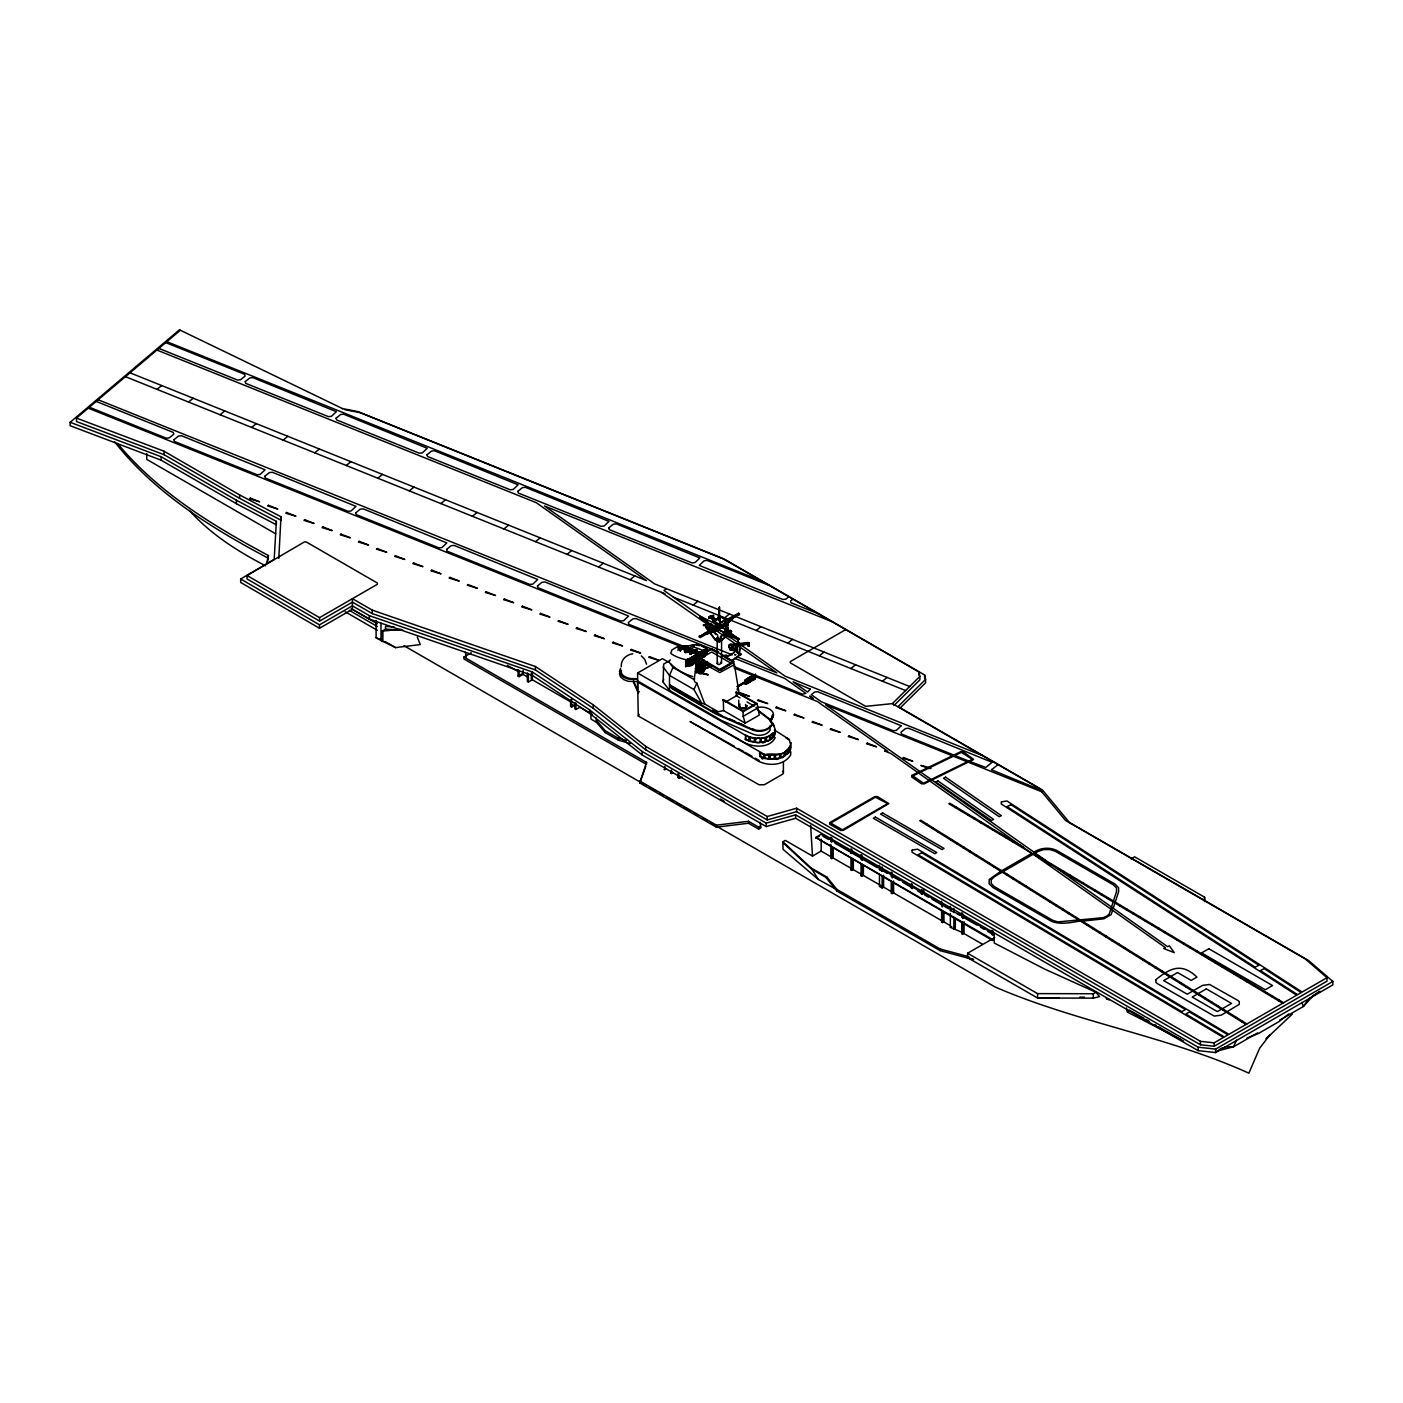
<?xml version="1.0" encoding="UTF-8"?>
<svg xmlns="http://www.w3.org/2000/svg" width="1403" height="1403" viewBox="0 0 1403 1403"><rect width="100%" height="100%" fill="white"/><g stroke="black" fill="none" stroke-linecap="round" stroke-linejoin="round"><path stroke-width="1.5" d="M76.499 418.094L76.499 421.531L164.063 454.677L239.597 498.363L280.968 520.215L280.968 516.778L239.597 494.908L164.063 451.24L76.499 418.094L180.338 330.249M528.037 677.263L523.091 674.405L523.091 670.406M527.353 672.949L527.353 681.437L528.387 682.033L532.368 679.771L570.881 702.026M528.387 682.033L528.387 673.545M531.316 679.157L531.316 673.159M532.368 679.771L532.368 673.773M575.598 704.744L571.635 707.007L570.583 706.393L570.583 700.027M571.635 707.007L571.635 698.519M574.879 702.517L574.879 708.883L575.931 709.48L579.877 707.235L592.206 714.355M575.931 709.48L575.931 703.113M590.961 712.742L590.961 719.108L596.257 722.194L596.257 717.95M783.418 762.075L783.4 773.334L782.436 774.298L764.319 784.751L759.093 784.786L638.26 716.004L637.611 680.911L744.905 742.853C754.235 747.536 769.896 748.325 775.245 737.61M701.728 666.372L701.868 673.002L701.868 661.848L696.519 667.302L700.36 662.847M730.384 630.315L731.033 631.999L728.42 632.56M749.325 645.871L749.132 642.995L747.694 643.311L747.694 645.468L749.325 645.871L748.009 642.521L729.402 644.573L728.981 646.888L730.612 649.852L737.154 651.606L736.978 650.343M605.202 732.559L605.202 730.7L596.556 720.476L596.538 722.352L605.202 732.559L618.39 740.17L630.193 743.52M618.39 740.17L618.39 738.311L605.202 730.7M727.964 623.897L725.597 630.806L726.614 626.72A13.241 7.646 0 0 1 727.157 625.001L728.104 624.089L727.701 625.422A9.961 8.032 16.2 0 0 727.701 627.562L726.842 631.999M719.002 616.408L719.388 607.113L719.634 616.583M726.368 631.297L726.123 629.281L725 630.613M725.597 630.561L725.579 628.86L726.754 632.244L727.631 627.159L728.35 631.087L727.245 631.666M725.07 630.543L727.192 627.439L726.701 632.174A6.278 5.051 16.2 0 1 726.544 631.262L727.438 627.123L725.86 630.701M621.354 670.283L621.319 672.581A12.469 7.208 0 0 0 631.824 678.649L635.822 678.631M621.319 666.635C620.6 659.954 626.492 654.447 632.823 653.816M638.26 716.004L639.242 714.46M704.972 668.442L705.919 664.198L696.274 667.197L698.554 661.62L696.8 667.004M701.851 661.97L706.007 664.285L695.748 672.195L696.642 672.703L697.554 671.862L696.326 670.669L695.748 672.195M719.213 616.619L719.388 607.113M727.631 627.229L726.964 627.825A8.26 4.525 -10.3 0 0 726.579 628.86L726.754 631.999L727.701 629.018M726.666 634.331L728.227 634.524L726.298 633.577L728.297 634.209L728.297 632.841M728.981 645.626L729.946 649.694L737.61 651.238L736.645 644.959L736.505 646.081M700.378 662.637C682.665 683.208 718.529 641.171 697.344 671.721L712.005 665.811L696.625 672.283L695.432 671.511M703.517 625.598C702.096 622.95 710.497 630.07 710.321 625.878L703.552 624.616M710.199 626.966L710.321 625.878M726.123 627.667L726.386 626.141M698.554 661.655L696.291 667.179M276.373 521.372L276.373 524.81L236.423 503.712L161.135 460.184L70.15 425.723L70.15 422.285L161.135 456.729L236.423 500.257L276.373 521.372L274.181 559.359L240.685 579.001L240.685 582.455L319.498 628.263L352.381 609.27L352.451 598.678L372.251 610.13L535.35 666.495L593.259 704.85L645.678 746.343L767.213 816.511L796.606 808.216L1200.424 1041.324L1214.174 1042.832L1326.992 977.698L1305.071 958.793L1065.543 820.474L1038.658 788.065L892.378 703.622L865.669 706.358L790.31 662.847L790.327 661.585L845.693 629.614M278.794 558.341L280.968 516.778M705.2 668.582L705.919 664.198L701.868 662.163M726.386 628C725.526 634.752 726.123 624.3 725.86 627.474M725.491 630.052L726.649 626.229M726.614 632.192L727.578 628.509L725.982 629.526M726.544 631.911L725.719 628.281M726.701 631.806L726.333 629.421L726.614 630.263M728.367 630.385L728.139 631.385L727.894 629.403A6.278 5.051 16.2 0 1 727.578 628.053C725.614 629.21 727.315 625.633 727.876 628.298L726.894 626.036L725.737 628.053L726.544 626.825L726.526 631.21L727.245 627.579L726.579 630.561M769.756 759.181L769.791 755.077L769.756 759.181L774.351 758.62L769.791 758.742M790.082 747.027L789.854 749.658L790.818 747.01M790.854 742.555L789.679 750.149L788.065 752.692L790.38 750.254L789.679 746.484L788.065 749.027L788.065 752.692M790.854 751.798L790.573 755.06C783.137 766.985 764.723 766.564 754.34 758.655L690.066 721.545L734.506 746.396M726.964 631.771L726.351 629.859L726.684 631.262M696.326 663.426L694.169 679.683L694.766 681.928L696.853 683.138L704.762 704.025L718.108 711.742L723.58 710.619L745.256 723.141L759.269 715.056L757.146 703.604L736.101 692.153L736.4 695.8L739.96 697.852M701.851 666.811L701.623 661.935M734.453 650.326L736.224 650.413M696.502 660.41C699.15 664.005 704.394 662.514 712.005 665.811M708.936 618.32L709.181 616.636L713.513 615.391L713.636 617.285L711.742 618.39L708.936 618.039L711.742 618.39M727.403 631.894C728.543 626.738 725.86 633.91 726.316 629.894M769.493 726.263L770.194 729.928C766.687 735.874 757.901 736.522 752.113 733.769L721.738 720.581L669.529 690.434L663.128 682.068L663.672 664.093L669.266 660.848M663.128 682.068L663.672 679.105M726.684 628.246C726.789 629.807 727.438 631.034 728.35 630.982M696.747 666.881C723.036 653.114 682.63 686.505 701.535 661.935M717.862 627.913L720.458 628.421L720.195 627.053M720.949 628.334L718.529 629.228M721.563 638.909L719.108 640.312A2.14 1.245 0 0 1 717.196 639.207L717.845 638.172M721.563 639.68L721.563 663.11L719.108 664.513A2.14 1.245 0 0 1 717.196 663.409L717.845 662.374M770.808 722.124L772.369 714.951M771.036 721.405L773.106 715.214M726.123 631.788L726.526 633.595M679.999 645.959L689.452 647.642L699.062 652.377L689.048 647.87L679.999 645.959L683.892 646.502L682.261 648.624L686.628 649.852L689.241 647.66L692.398 648.449M699.238 653.061L699.132 652.097M266.588 563.743L268.429 555.553C212.958 525.774 158.118 492.506 117.484 443.383M267.499 562.41L268.429 555.553M745.449 682.279C744.765 684.769 745.203 682.665 748.378 682.77C747.483 682.226 751.71 678.947 748.465 682.717M750.886 677.035L752.131 676.193C756.27 673.194 756.55 675.615 752.201 676.088M749.553 682.086L751.727 679.14L753.762 679.981L754.095 677.772L755.375 678.14L754.954 679.298L752.552 678.859L754.954 678.21M725.754 628.912L725.912 627.615L725.491 630.771L726 627.474L725.93 629.666M728.139 624.037L726.947 626.562L727.876 624.826L726.859 625.58M718.424 616.355L718.932 620.687L720.055 620.582L720.248 616.18L718.424 616.355L718.424 620.108L720.055 620.845L718.424 620.372M720.055 620.582L720.248 616.18M720.248 624.616L718.424 624.791L720.055 625.264L720.248 621.669M677.912 650.536L678.298 649.291L683.296 647.432A45.229 20.326 -9.2 0 1 686.663 647.993M726.579 629.894L726.421 626.58L725.982 630.28M726.21 631.806L726.123 628.491M727 631.297L726.649 630.684M728.227 634.524L728.648 633.121M731.033 631.999C730.7 629.123 729.595 633.472 729.998 630.263M729.665 632.683L731.244 631.35M728.367 632.718L731.594 631.403L730.7 630.613M729.841 632.841L731.594 631.403M1112.561 910.266L1111.158 914.598L1103.845 918.807L1082.327 921.157M1113.228 908.232L1114.929 902.988M1115.227 902.094L1118.594 891.764L1118.577 887.696L1115.122 884.136L1056.634 850.376C1049.374 847.009 1040.605 847.728 1033.923 852.147M727.403 627.123L726.947 627.387M696.572 666.741L698.15 661.988M696.326 670.669C724.457 649.922 689.487 671.072 697.554 671.862M620.6 668.249L619.46 671.441L620.512 674.633L623.616 677.333L628.281 679.122L637.506 679.28M620.6 670.459L619.46 673.668L620.512 676.86L623.616 679.543L628.281 681.332L637.506 681.507M709.181 616.636L713.513 615.391M760.11 822.368L760.935 827.788L758.655 829.103L748.5 823.245L716.337 827.156L639.768 782.944L646.52 762.39L463.955 657.007L463.955 658.972L646.52 764.372L646.52 762.39M639.768 782.944L645.836 766.231M704.92 654.096L703.447 656.306L705.06 654.114L685.699 665.197L687.242 660.567M689.013 659.55L689.083 662.795L687.54 660.392M690.802 658.516L689.294 662.953L692.591 661.059L691.03 658.621L691.03 663.566M691.837 659.498L692.573 657.498M691.925 659.638L692.644 657.691L693.52 658.708M694.345 656.481L692.836 660.901L696.134 659.007L694.573 656.569L694.415 661.62M695.379 657.446L696.116 655.447M695.467 657.586L696.186 655.639M697.887 654.429L696.397 658.866L699.694 656.955L698.115 654.517M698.922 655.394L699.659 653.412L699.01 655.534M701.43 652.377L699.939 656.814L703.236 654.903L701.658 652.483M702.465 653.342L703.201 651.36M702.57 653.482L703.271 651.553M706.025 651.308L706.761 649.308M706.112 651.448L706.831 649.501M726.123 629.281L725.807 630.859M708.041 674.562L696.888 671.581L696.642 672.703M728.981 646.888L729.402 644.573M718.441 631.14C719.809 628.298 703.113 637.102 707.042 632.543M770.685 721.984L771.562 718.055M670.213 659.778L669.126 662.076L672.984 667.425L669.529 675.422L669.529 684.682L672.09 688.014L715.828 713.268L751.219 728.753C757.83 731.892 767.844 731.156 771.86 724.369M1236.499 1040.149L1233.553 1046.796L1217.102 1051.022M679.911 650.571L682.121 648.098L679.736 649.887L680.385 650.887L682.367 648.695L677.772 647.239L687.084 649.01L696.975 653.57L697.589 660.129M677.912 648.011L682.086 648.274M704.762 704.025L701.728 703.254L693.959 689.522L696.853 683.138M739.118 639.312L722.773 627.702L739.118 639.312L738.188 639.856L715.986 628.544L699.623 617.601L700.816 616.794M710.865 616.846C713.057 615.742 710.356 618.425 711.023 615.689M706.638 625.984L707.358 626.983M706.516 627.123L707.059 626.071M746.431 679.596C752.166 677.824 741.696 681.577 746.098 680.28M745.449 681.7L745.782 679.368L747.817 680.209M754.954 676.597L754.814 678.175M755.551 675.58L737.101 686.33M718.424 669.862L720.949 670.09L734.313 661.883L711.426 648.66L697.221 656.376L697.589 657.832L719.02 669.968M733.611 663.391L733.979 664.864L719.774 672.581L699.483 661.234M750.131 741.415L750.342 737.084L750.131 741.415L754.428 742.292L754.639 737.943L754.428 742.292M773.825 732.892L773.825 736.821L775.245 729.7L773.176 723.317M773.825 736.821L775.087 734.383L774.474 729.788M696.098 662.462L696.098 671.423M726.368 629.649L727.929 628.404L727.596 630.789L726.982 629.754M702.324 673.475C708.62 659.848 702.833 680.332 697.344 671.721M1288.813 1013.948L1278.642 1021.822L1258.351 1033.537L1246.829 1038.185M694.643 678.842L694.187 679.648L672.984 667.425M764.442 758.427L764.705 754.34L764.442 758.427L768.704 759.111L768.967 755.024L768.704 759.111M788.767 752.797L788.767 749.132L790.573 745.817M726.807 630.105C728.929 634.524 725.982 627.579 726.526 630.649M685.699 666.548L687.312 664.356M690.872 662.321L689.259 664.496L689.347 658.621L689.434 663.181M691.153 662.041L692.644 662.532L694.415 660.269M694.573 660.164L696.186 660.497L697.957 658.217M701.377 656.148L699.887 658.34L701.5 656.166M1307.719 1000.497L1303.369 1006.495L1279.641 1020.191M747.396 705.814L746.098 707.568L743.029 708.322L739.995 707.603L738.75 705.849L740.047 704.078M745.467 704.446L746.414 705.814L745.414 708.41L740.679 708.427L739.732 705.849L740.679 708.427M745.414 708.41L746.414 705.814M684.506 651.623L685.365 650.483M691.065 652.413C687.032 657.621 695.029 646.66 689.68 654.114M695.835 654.044L696.695 652.904L695.66 651.957M684.541 651.746L687.067 649.466L685.138 651.957M685.313 652.641L689.995 648.467L694.345 650.203M745.712 680.297L747.185 680.28C748.799 678.473 746.028 678.263 747.185 680.28M747.606 679.192L748.641 678.14M748.08 678.929L749.553 678.912L749.342 677.316L751.938 677.526C751.885 673.721 751.692 678.806 753.113 676.842C751.833 673.686 755.06 677.088 752.078 675.948M749.114 678.14C751.377 679.859 749.412 675.772 751.938 676.912L752.569 676.228M745.011 683.84L745.554 683.384M749.272 678.228L750.465 677.281L751.394 678.158M750.307 677.175L750.745 678.21L749.342 677.316M751.254 677.053L752.026 677.474M752.604 675.895L753.762 676.79M747.606 682.384L745.431 683.384L746.642 684.085L746.606 682.279M753.779 675.211L752.902 675.264M749.044 681.156C753.218 681.086 749.781 679.034 748.22 682.244M755.358 674.264L755.323 676.088M755.586 674.545L753.674 675.913M753.762 679.981C750.026 677.439 752.832 683.121 749.342 680.508M753.867 678.596L754.305 678.719M754.025 678.684L755.515 677.544M755.498 678.035L753.393 678.859M750.202 678.842L748.15 678L746.642 680.911M749.658 678.842L750.745 677.596M753.218 676.79L753.744 674.983M748.571 681.437L750.535 679.824L753.218 679.981M754.411 675.474L755.323 674.475L755.112 676.106M754.867 674.808L753.323 675.492M752.832 679.087L750.535 679.824M752.552 678.859L752.131 680.192L751.359 679.543M753.218 679.35L752.131 679.368L753.113 680.034M1183.571 1041.026L1127.451 1012.107L1129.257 1010.055L1143.971 1018.245M726.842 626.632L726.947 627.264M697.028 661.146C694.467 662.058 697.957 663.426 696.291 661.725M690.381 654.184C691.889 653.132 695.713 648.239 694.555 650.711L698.957 652.448M697.116 671.318L705.744 662.795L696.975 661.497M727.122 628.702L726.859 629.228M639.242 691.469L638.26 693.012L633.437 682.104L633.437 680.718L637.611 690.153L637.611 673.002L662.426 658.673L668.109 661.935M892.378 703.622L919.877 676.386L918.947 672.002L722.563 558.412L357.993 411.605L342.42 408.554M893.921 705.551L919.877 679.841L919.877 676.386M344.735 409.658L360.115 412.675L725.526 559.815L924.63 674.983L925.577 679.385L898.078 706.603L1042.429 789.942L1069.314 822.351L1308.613 960.546L1332.85 981.434L1332.85 984.888L1215.629 1052.566L1198.144 1050.637L795.624 818.282L766.231 826.577L642.188 754.972L589.681 713.39L532.368 675.422L369.392 619.109L352.381 609.27M899.814 708.305L925.577 682.823L925.577 679.385M728.104 629.21L727.964 630.157M721.598 627.509L729.35 620.231M721.826 628.053L732.997 618.337L722.335 628.351M697.238 671.195L696.344 672.037L708.164 674.966M717.845 636.646L717.196 637.681A2.14 1.245 0 0 0 719.108 638.786L721.563 637.383A2.14 1.245 0 0 0 720.458 636.506M721.44 640.242L719.108 641.101A2.14 1.245 0 0 1 717.512 640.522M769.651 720.774L772.176 718.476M1292.216 1014.211L1266.085 1038.799L1269.961 1034.748L1259.631 1048.287L1248.863 1073.19C1167.138 1036.098 1077.258 1022.577 995.06 986.975L710.847 822.895M727.561 635.366L719.248 642.241L715.109 639.873L705.762 627.106L715.109 639.084L719.248 641.469L727.561 635.366L730.086 636.822L732.085 635.664M726.473 629.561L727.438 628.369M70.15 422.285L179.461 329.81L342.77 408.711M749.325 643.696L747.694 643.311M734.734 654.394L734.997 655.306L736.031 654.464M157.013 389.35L161.661 385.544M188.546 402.047L193.211 398.242M220.096 414.727L224.743 410.921M251.628 427.424L256.293 423.618M283.16 440.121L287.825 436.315M314.71 452.801L319.375 448.995M346.243 465.498L350.908 461.692M377.793 478.195L382.44 474.372M409.325 490.875L413.99 487.069M440.875 503.572L445.523 499.766M472.408 516.269L477.073 512.446M503.958 528.949L508.605 525.143M535.49 541.646L540.155 537.84M567.04 554.343L571.687 550.52M598.572 567.022L603.237 563.217M630.105 579.72L634.77 575.914M661.655 592.417L776.894 672.861L738.276 657.323M666.32 588.594L663.987 590.505L705.253 619.688M693.187 605.096L697.852 601.291M724.737 617.794L729.385 613.988M788.819 596.731L785.873 599.151L782.839 599.467L699.273 565.391L704.148 560.762L707.182 560.446L769.3 585.437M792.888 599.081L790.52 601.028L791.029 602.764L818.072 613.655M756.27 630.491L760.935 626.667M787.82 643.17L792.467 639.365M819.352 655.867L824.017 652.062M850.902 668.547L855.549 664.741M882.434 681.244L887.099 677.439M745.379 739.521L745.8 735.242L745.379 739.521L749.079 741.1L749.518 736.821L749.079 741.1M770.177 735.277L773.316 733.488L773.316 737.417C768.967 743.081 768.967 733.594 773.316 733.488M773.649 732.787C766.003 739.855 753.779 739.381 744.905 734.944L637.611 673.002M770.177 739.188L772.702 737.154L772.702 733.225M759.952 756.726C758.181 743.292 762.653 769.23 763.969 754.13L638.26 682.402M763.495 758.164C762.794 749.044 783.909 759.514 788.574 748.956M787.644 749.465C780.927 756.077 791.152 744.73 787.644 753.13L784.786 755.34L788.223 753.376L788.223 749.693M731.717 619.249L732.997 618.337M731.524 660.708L740.994 654.061L736.452 652.132M731.524 661.409L740.994 654.061M1308.789 998.989L1319.995 991.325L1313.313 995.516L1303.369 1006.495L1301.844 1002.426M698.834 659.726L704.306 656.06M687.382 664.601L689.119 665.566L705.007 656.148L697.256 661.269M719.809 623.23L738.469 613.251L739.504 613.848L718.95 627.544L700.272 637.523L699.255 636.927L725.737 619.6L720.528 616.583L713.145 620.845L718.371 624.125L713.145 620.845M699.255 636.927L706.165 632.613M709.62 630.456L714.811 627.229M699.255 635.892L700.272 636.488L718.95 626.51L739.504 613.848M319.568 621.108L247.086 578.965L247.086 575.528L304.504 541.856L306.38 542.032L377.372 583.034L377.407 584.262L319.568 617.653L319.568 621.108L352.451 602.115L372.251 613.585L535.35 669.933L593.259 708.287L645.678 749.798L767.213 819.948L796.606 811.653L1200.424 1044.761L1214.174 1046.27L1326.992 981.153L1326.992 977.698M319.498 628.263L319.498 624.826L352.381 605.833L369.392 615.671L532.368 671.984L589.681 709.936L642.188 751.517L766.231 823.14L795.624 814.845L1198.144 1047.199L1215.629 1049.111L1332.85 981.434M417.322 637.19L420.269 644.556L395.628 647.625L382.107 641.048L382.107 631.122L385.509 629.158L402.959 630.21M463.955 657.007L471.25 652.781M699.623 617.601L708.164 620.827M716.231 620.775L712.286 616.952L711.146 617.601L716.565 626.124L716.53 625.124M713.145 621.108L720.528 616.846L725.737 619.863M705.762 627.106L706.902 626.457L716.144 634.489M706.902 626.703L705.762 627.351L707.954 627.299L706.814 627.72M718.424 620.108L720.248 619.933M677.368 646.765L671.862 649.957L670.792 653.43A56.506 25.394 -9.2 0 0 692.749 660.901L698.22 659.884M718.371 623.861L725.737 619.6M680.174 646.643L687.084 646.187L684.296 646.309L688.838 647.853L686.856 648.975L687.224 650.063L691.574 651.799L694.397 650.08L688.838 647.853M677.737 647.344L682.209 647.642M682.261 648.624L687.26 646.853M681.805 647.87L687.084 649.01M686.856 648.975L689.417 648.046M694.485 649.642L691.714 651.238L697.151 654.254M717.985 637.418L715.109 639.873M687.365 659.164L689.119 660.392L687.365 659.164L687.312 665.706M705.165 656.551L703.026 655.271L703.254 649.992L703.271 656.394L701.658 656.078M685.558 661.094L706.621 648.94L707.48 649.677L685.558 661.339L706.902 649.098L706.902 654.482M686.155 661.813L707.48 649.677M686.155 662.479L704.657 651.711M686.155 663.145L704.657 652.377M727.561 636.155L730.086 637.611L732.085 636.453M686.155 663.829L704.657 653.061M686.155 664.496L704.657 653.728M685.751 665.004L689.048 663.093L687.47 660.673M706.831 652.991L705.341 653.851L706.831 654.342M703.499 650.343L703.499 655.289L687.137 664.776L688.891 665.706L687.365 664.321L689.083 664.584L689.083 663.233M687.61 664.794L703.92 656.113M687.873 665.303L688.733 666.039C695.818 666.109 694.117 658.972 698.501 662.041M695.555 661.62L687.873 665.548M705.007 656.394L703.499 655.289M705.744 662.567L696.537 661.813L696.607 671.423M715.986 628.544L739.118 638.663M719.914 670.09L731.279 663.373L711.619 652.027L685.629 666.776L685.734 661.322L686.505 662.567M737.259 686.716L755.884 675.755M756.042 676.141L737.768 686.716L755.884 676.334M744.765 683.84L746.642 684.085M746.273 682.98L747.185 683.471M747.922 682.016L748.465 682.104M737.171 688.838L737.96 688.382L737.294 690.101M723.58 710.619L723.299 699.536L743.152 711.005L755.954 703.604L736.101 692.153M725.421 702.149L736.4 695.8M722.703 699.887L743.134 711.689L757.146 703.604M745.256 723.141L743.134 716.372L757.146 708.269M663.935 769.423L666.583 768.932M672.247 772.194L670.494 773.193L673.142 772.72M677.824 773.877L677.824 777.437L679.578 776.438M677.824 777.437L680.49 776.946M639.768 780.962L716.337 825.174L748.5 821.281L758.655 827.139L760.531 826.051M837.345 889.993L818.282 879.435L783.014 849.306L782.892 841.765L785.294 840.379L812.495 856.076L821.158 851.077L830.418 856.426M992.815 940.589L815.722 837.416L821.158 834.276L830.418 839.625M815.722 838.345L819.334 836.258M830.839 837.223L830.839 841.519L832.26 840.695M830.839 841.519L833.189 841.221L852.41 852.322L850.972 853.147L850.972 848.85M830.839 844.431L830.839 858.32L833.189 858.022L852.41 869.123L852.41 859.197M850.972 853.147L853.322 852.849L862.477 858.145L861.039 858.969L861.039 854.673M861.039 858.969L863.389 858.671L880.874 868.773L879.453 869.597L879.453 865.3M861.951 860.425L863.389 859.601L877.384 867.668M850.972 858.04L850.972 869.948L852.41 869.123M850.972 869.948L853.322 869.65L862.477 874.928L862.477 865.02M861.039 863.862L861.039 875.753L862.477 874.928M861.039 875.753L863.389 875.454L880.874 885.556L879.453 886.38L879.453 874.49M879.453 869.597L882.136 871.14L883.574 870.316L890.852 874.525M891.238 872.105L891.238 876.401L893.588 876.103L912.809 887.205L911.389 888.029L911.389 883.732M892.168 877.857L893.588 877.033L899.077 880.207M879.453 886.38L882.136 887.941L883.574 887.117L890.852 891.326M891.238 881.294L891.238 893.202L893.588 892.904L943.009 921.438L941.588 922.262L941.588 910.354M911.389 888.029L913.721 887.731L922.876 893.009L921.455 893.834L921.455 889.537M921.455 893.834L923.805 893.536L941.273 903.637M941.588 901.164L941.588 905.461L943.009 904.637M1000.76 871.298L989.203 879.506L989.133 883.785L993.114 887.643L1051.075 921.105C1060.756 925.296 1071.892 922.227 1081.713 920.771M1001.672 870.772L1031.854 853.34M950.357 906.233L950.357 910.529L951.778 909.705M950.357 910.529L961.581 915.352M941.588 922.262L943.938 921.964L950.217 925.594M961.721 912.792L961.721 917.088L964.071 916.79L993.359 933.696L991.921 934.538L991.921 930.242M962.633 918.544L964.071 917.72L976.891 925.121M950.357 913.441L950.357 927.33L951.778 926.489M950.357 927.33L961.581 932.153M961.721 921.981L961.721 933.889L964.071 933.591L982.118 944.009M991.921 934.538L994.271 934.24M994.183 934.012L994.271 943.026L1044.586 969.052L1095.901 992.272L1099.566 996.639L1093.323 998.147L1037.571 998.024L967.596 957.635L967.596 953.233L994.709 937.572M1130.958 858.917L1134.606 856.812L1204.581 897.201L1204.703 901.164M967.596 953.233L1037.571 993.622L1093.323 993.745L1095.901 992.272M1257.649 1032.906L1233.553 1046.796L1224.538 1046.761M518.075 669.705L518.075 676.071L522.039 673.808M518.075 676.071L519.11 676.684L523.091 674.405M570.583 706.393L573.231 704.885M955.197 807.532L956.127 807.006M961.529 811.32L962.458 810.794M967.877 815.108L968.807 814.582M974.208 818.896L975.138 818.37M980.557 822.684L981.486 822.158M986.888 826.472L987.817 825.946M993.236 830.26L994.148 829.734M999.567 834.048L1000.497 833.522M1005.916 837.837L1006.828 837.31M1012.247 841.625L1013.176 841.099M1018.578 845.413L1019.507 844.887M1031.258 852.989L929.873 781.068M1037.606 856.777L1038.536 856.251M1043.937 860.565L1044.867 860.039M1050.286 864.353L1051.215 863.845M1056.617 868.141L1057.546 867.633M1062.965 871.929L1063.895 871.421M1069.296 875.718L1070.226 875.209M1075.645 879.506L1076.575 878.997M1081.976 883.294L1082.906 882.785M1088.325 887.082L1089.237 886.573M1094.656 890.87L1095.585 890.361M1101.004 894.658L1101.916 894.149M1107.335 898.446L1108.265 897.938M1113.666 902.234L1114.596 901.726M1120.015 906.022L1120.944 905.514M1126.346 909.81L1127.275 909.302M1132.695 913.599L1133.624 913.09M1139.026 917.387L1139.955 916.878M1145.374 921.192L1146.304 920.666M1151.705 924.98L1152.635 924.454M1158.054 928.768L1158.983 928.242M1164.385 932.557L1165.314 932.03M1170.733 936.345L1171.645 935.819M1177.064 940.133L1177.994 939.607M1183.413 943.921L1184.325 943.395M1189.744 947.709L1190.673 947.183M1196.075 951.497L1197.005 950.971M1202.424 955.285L1203.353 954.759M1208.755 959.073L1209.684 958.547M1215.103 962.861L1216.033 962.335M1221.434 966.649L1222.364 966.123M1227.783 970.438L1228.712 969.911M1234.114 974.226L1235.043 973.7M1240.462 978.014L1241.392 977.488M1246.793 981.802L1247.723 981.293M1253.142 985.59L1254.072 985.081M1259.473 989.378L1260.403 988.869M1265.822 993.166L1266.734 992.658M1272.153 996.954L1273.082 996.446M1278.501 1000.742L1279.413 1000.234M925.962 824.561L926.909 824.052M932.153 828.419L933.1 827.91M938.344 832.295L939.291 831.786M944.535 836.153L945.482 835.662M950.725 840.029L951.672 839.52M956.916 843.904L957.863 843.396M963.107 847.763L964.054 847.254M969.298 851.639L970.245 851.13M975.488 855.497L976.435 855.006M981.697 859.373L982.626 858.864M987.887 863.248L988.834 862.74M994.078 867.107L995.025 866.598M1000.269 870.982L1001.216 870.474M1006.46 874.841L1007.407 874.35M1012.65 878.716L1013.597 878.208M1018.841 882.592L1019.788 882.084M1025.032 886.45L1025.979 885.942M1031.223 890.326L1032.17 889.818M1037.413 894.185L1038.36 893.693M1043.604 898.06L1044.551 897.552M1049.812 901.936L1050.759 901.428M1056.003 905.794L1056.95 905.286M1062.194 909.67L1063.141 909.162M1068.385 913.546L1069.332 913.037M1074.575 917.404L1075.522 916.896M1086.957 925.138L1087.904 924.63M1093.147 929.014L1094.094 928.505M1099.338 932.89L1100.285 932.381M1105.529 936.748L1106.476 936.239M1111.737 940.624L1112.684 940.115M1117.928 944.482L1118.875 943.973M1124.119 948.358L1125.066 947.849M1130.309 952.234L1131.256 951.725M1136.5 956.092L1137.447 955.583M1142.691 959.968L1143.638 959.459M1148.882 963.826L1149.829 963.335M1155.072 967.702L1156.019 967.193M1161.263 971.577L1162.21 971.069M1167.454 975.436L1168.401 974.927M1173.662 979.312L1174.609 978.803M1179.853 983.17L1180.8 982.679M1186.044 987.046L1186.991 986.537M1192.234 990.921L1193.181 990.413M1198.425 994.78L1199.372 994.271M1204.616 998.655L1205.563 998.147M1210.807 1002.514L1211.754 1002.023M1216.997 1006.389L1217.944 1005.881M1223.188 1010.265L1224.135 1009.757M1229.379 1014.123L1230.326 1013.615M1235.587 1017.999L1236.517 1017.491M1241.778 1021.858L1242.725 1021.366M725.404 621.266L738.469 614.268L739.504 614.865M1219.049 1049.637L1222.697 1047.725M736.628 644.889L731.787 647.221L732.927 647.221L732.243 644.889L735.751 644.17L736.417 646.502M737.154 646.73L732.313 649.045L729.507 647.449M734.523 652.36L724.93 657.604L732.612 653.956M730.91 618.776L732.489 618.039M780.769 754.007L784.575 752.359L784.575 756.024C778.156 762.794 781.068 747.764 780.769 757.673M780.349 757.339L784.575 756.024M766.441 737.452L770.001 735.996L770.001 739.925C763.495 746.168 766.967 730.875 766.441 741.38M765.985 741.03L770.001 739.925M720.984 636.015L725.667 635.068M723.738 655.447L726.754 655.113M697.098 671.563L711.742 666.372M687.172 646.064L696.309 644.451A12.855 7.418 0 0 1 707.796 651.08M699.273 662.479L694.047 662.935L699.273 662.023M729.402 645.854L730.875 645.362M687.523 650.904L689.311 649.87L687.365 649.203L686.172 650.782M687.838 652.149L689.136 651.764M690.75 651.185L696.379 651.676L690.925 653.254L689.96 650.027M690.153 652.114L685.558 652.57M692.082 652.763L695.327 653.044M711.759 666.022L698.238 662.234M678.736 774.281L678.736 777.963L682.226 777.122M738.539 646.222L748.974 643.854L749.062 646.099M718.231 630.14L707.849 633.016L718.704 630.684M726.824 633.858L728.385 633.998M747.694 645.468L749.132 645.17L748.009 642.521L748.185 646.274M789.977 742.889L789.363 739.504L775.912 730.981M775.385 755.252L779.77 754.323L779.77 757.988C772.895 763.881 775.806 749.044 775.385 758.918M775.193 758.514L779.77 757.988M729.507 647.905L732.313 649.273L736.978 648.326M738.188 645.012L748.869 642.89M738.539 645.064L749.132 642.995L748.571 645.292L748.255 643.924M772.685 724.194L774.175 726.666M761.198 738.469L765.424 737.732L765.424 741.661C758.374 747.062 761.794 731.945 761.198 742.397M760.952 741.977L765.424 741.661M684.296 646.309L687.084 646.187M694.222 649.677L697.081 650.238M694.818 649.887L696.905 649.571M382.107 631.122L400.942 629.316M718.932 616.934L720.055 616.829M690.504 645.608L694.38 645.345M691.1 646.117L694.204 645.889M756.042 707.463L761.864 707.059A13.048 7.541 0 0 1 772.65 711.952A13.048 7.541 0 0 1 769.633 719.792M769.756 755.515L774.351 754.954L774.298 759.058M1059.177 997.673L1037.571 998.024L1037.571 993.622M1079.749 997.147L1084.449 997.147M749.833 677.737L750.938 676.877M749.553 678.28L748.553 678.228L750.184 677.035M747.325 679.105L749.009 679.526M752.569 680.665L750.886 679.824M748.921 681.437L750.202 682.033M755.586 742.415L760.058 742.485C761.794 731.542 748.483 744.309 760.058 742.485M737.61 649.519L729.946 649.694M394.068 626.913L385.509 626.404L385.509 629.158M754.305 675.544L754.954 676.106M752.131 679.368L753.113 679.403M748.571 678.245L747.799 678.421M696.607 660.778L695.555 661.374M730.051 632.192L726.772 631.946M728.525 632.227L729.806 632.332M727.087 631.824L729.876 632.034M689.504 653.43L691.258 654.499M998.094 764.653L991.483 769.773L1040.061 789.766M678.736 777.963L679.911 778.104M697.168 661.041L705.919 662.356M764.442 754.744L768.704 755.445M764.705 758.006L768.967 758.69M750.131 737.487L754.428 738.364M750.342 741.012L754.639 741.871M703.675 625.352L710.356 626.738M696.467 671.774L707.586 674.633M782.892 841.765L811.197 868.036L826.963 877.138L826.121 877.717L836.889 891.028L940.08 950.62L973.086 959.512M826.963 877.138L836.889 889.397L940.08 948.972L968.912 956.741M684.383 646.993L689.399 648.256M687.032 649.624L681.928 647.642M618.39 738.311L626.264 740.538M967.596 957.635L973.559 959.354M705.218 654.026L706.691 654.517M698.238 657.954L699.729 658.445L699.887 656.99M699.606 658.621L698.115 658.13L698.185 653.517M691.03 662.216L692.503 662.707M683.892 646.502L681.525 647.905M691.697 651.869L696.642 654.429M729.507 648.73L732.313 650.308L731.787 648.484M928.418 767.406L920.877 765.407L927.278 767.95M929.47 767.827L931.013 768.441L928.348 768.37M686.681 649.238L691.977 651.571M166.817 341.683L761.654 581.017M165.747 342.595L244.613 374.32L245.104 376.057L240.597 379.757L237.581 380.073L158.872 348.4M156.926 350.048L536.279 502.695L646.432 580.596L130.023 372.812M831.874 621.634L544.504 505.992L654.657 583.911L909.67 686.523M125.463 376.67L665.075 593.785M673.317 597.099L905.584 690.557M98.157 399.767L732.191 654.868M982.188 755.48L785.119 676.176L726.544 634.752M96.211 401.398L173.306 432.422L173.814 434.176L169.307 437.859L166.273 438.174L89.336 407.221M718.582 651.816L635.875 618.548L632.858 618.881L628.351 622.564L628.842 624.3L681.279 645.398M734.769 658.34L784.838 678.491L805.953 693.415L802.411 694.152L733.839 666.548M953.812 755.06L901.48 733.997L900.972 732.261L905.479 728.578L908.513 728.245L992.079 762.32L985.8 767.476L969.999 761.566M954.882 755.48L968.947 761.145M88.266 408.133L679.315 645.959M734.155 668.021L817.423 701.535L887.713 751.254L884.591 750.991L890.923 753.516L917.843 772.544M952.304 755.796L825.648 704.832L919.93 771.527M953.356 756.235L967.421 761.882M968.473 762.303L1041.745 791.783M753.113 676.842L751.727 675.948M750.535 676.632L751.938 677.526M754.305 679.35L753.271 678.456M748.15 678L749.553 678.912M748.378 682.77L745.782 682.559M752.113 728.736L754.674 729.77M759.952 753.06L763.495 754.498M760.426 756.357L763.969 757.795M376.109 620.442L376.109 637.769L381.423 639.996M376.109 637.769L382.107 641.048M745.379 735.593L749.079 737.171M745.8 739.171L749.518 740.749M729.332 718.845L735.014 721.317M738.82 722.966L744.519 725.439M1180.607 1039.413L1158.019 1026.505M700.571 616.408L715.758 623.967M1154.932 1024.751L1156.23 1025.4M738.206 748.465L743.765 751.57M712.198 618.074L716.565 625.545M718.196 626.334L720.563 625.457M725.667 634.279L723.159 633.595M737.96 653.009L740.994 654.763M726.579 657.867L729.876 659.761M717.617 652.921L711.058 649.571L698.343 657.06L719.774 669.424L732.84 661.883L721.352 655.078M754.095 677.772L755.112 678.298M753.744 678.175L754.954 679.298M703.026 650.115L705.007 651.22M703.271 650.483L704.78 651.36M750.184 680.227L751.394 681.349M746.975 678.684L748.22 679.052M749.693 680.508L750.833 681.349L749.272 681.139M748.992 680.911L749.658 682.033M745.011 680.157L746.098 680.911M747.799 682.016L749.009 682.717M746.606 682.7L747.817 683.401M745.011 683.507L745.063 682.209M747.062 701.956L754.183 706.077M693.959 689.522L669.529 675.422L663.128 667.056M669.529 684.682L701.728 703.254M669.529 690.434L669.529 685.401L701.219 703.71M712.408 710.164L721.738 715.548M669.529 685.401L672.09 688.75L715.828 714.004L751.219 729.49C757.83 732.612 767.844 731.892 771.86 725.105L771.054 720.195L757.252 709.55M745.396 752.499L751.92 756.287M950.217 908.793L943.938 905.163L941.588 905.461M823 836.276L828.559 839.485M834.925 843.168L850.656 852.235M853.322 853.778L860.635 858.005M883.574 871.245L887.205 873.35M902.743 882.312L911.897 887.608M917.387 890.765L921.052 892.887M924.717 894.991L928.365 897.113M932.03 899.218L941.185 904.514M943.938 906.092L948.638 908.811M956.881 913.563L960.02 915.387M980.539 927.243L984.205 929.347M987.87 931.469L991.535 933.574M941.588 906.391L942.5 906.917M815.722 837.416L992.815 939.659M275.742 533.841L146.719 459.36L146.719 453.45M720.37 799.061L724.141 801.236M826.963 877.945L811.197 868.843L782.892 842.589M351.224 608.692L377.372 623.791M349.347 610.375L377.372 626.545M265.588 565.812C237.51 551.256 210.52 534.122 189.3 510.359M345.156 611.761L377.372 630.368M403.906 645.678L646.432 785.698M650.22 787.89L655.902 791.169M659.691 793.361L663.479 795.536M667.267 797.728L672.949 801.008M676.737 803.2L680.525 805.392M684.331 807.584L690.013 810.864M693.801 813.038L697.589 815.231M703.271 818.51L707.059 820.702M384.966 641.469L395.628 647.625M755.2 758.164L759.093 760.426M507.272 665.268L518.356 671.669M268.429 558.306C211.397 527.949 155.014 493.277 114.555 441.77M247.086 575.528L319.568 617.653M240.685 579.001L319.498 624.826M1145.795 1019.332L1149.443 1021.507M1023.489 847.272L949.778 803.217L948.849 803.744L1282.71 1003.268M1034.221 853.673L1283.622 1002.742M1246.881 1023.962L920.701 820.176L919.772 820.685L1245.969 1024.488M699.623 616.952L714.18 626.685M679.736 649.887L680.385 650.887M710.584 623.458L717.67 628.474M920.719 772.088L931.189 779.489M931.978 780.05L1046.375 860.951M1056.143 867.861L1167.559 946.639L1169.348 945.85L1174.258 952.655L1163.736 948.516L1165.419 947.656L1033.257 854.181M918.614 773.106L929.084 780.506M758.935 711.567L769.002 719.23M770.001 735.996L769.545 739.556M641.294 655.85L644.784 659.375L646.537 664.198M786.574 737.68L789.065 739.732L785.943 737.96M784.575 752.359L784.172 755.691M707.954 627.053L717.775 635.226M730.489 631.262L731.384 632.069M782.488 771.282L783.418 772.229M747.027 682.524L747.799 681.595M716.231 620.354L713.338 617.408L712.11 618.021M752.569 677.474L751.482 676.772M745.467 705.674L746.414 707.042M818.282 879.435L811.197 868.036M705.288 650.15L706.831 652.553M703.517 651.185L704.253 652.325M703.447 651.448L704.166 652.57M701.728 652.202L703.271 654.605M699.957 653.237L700.693 654.377M700.606 654.622L699.887 653.5L699.729 656.657L698.185 654.254M696.414 655.271L697.151 656.429M697.063 656.657L696.344 655.552L696.186 658.691L694.643 656.306M692.872 657.323L693.608 658.463M691.1 658.358L692.644 660.743M689.329 659.375L690.066 660.515M689.259 659.638L689.96 660.76M685.699 661.69L686.418 662.812M725.211 631.753L725.982 633.121L725.702 631.806M765.424 737.732L765.179 741.258M726 632.367L726 632.613A9.961 8.032 16.2 0 1 725.982 631.999M737.61 651.238L737.031 650.15M751.78 680.192L751.78 679.789M771.054 720.914L772.036 722.948M779.77 754.323L779.577 757.585M726.614 629.456L727.333 629.333M737.154 651.588L736.75 650.413M738.557 653.5L738.925 654.499A8.172 1.105 84.5 0 0 739.749 653.588L739.749 649.975A8.172 1.105 84.5 0 0 738.925 643.363L737.978 640.961L737.925 643.696L737.925 640.662L738.925 643.188A8.541 1.157 84.5 0 1 739.784 650.045M730.875 644.082L732.313 649.273M466.252 657.656L465.428 652.237M1126.363 1007.898L1127.451 1012.107M692.591 651.851L691.837 651.01L692.188 652.079M738.206 652.044L738.925 654.727A8.541 1.157 84.5 0 0 739.784 653.798M734.313 664.163L739.258 693.976M812.495 856.076L810.618 825.35M736.698 691.802L737.049 696.098M1215.629 1049.111L1215.629 1052.566M1214.174 1042.832L1214.174 1046.27M1204.581 897.201L1204.581 901.603M1200.424 1041.324L1200.424 1044.761M1198.144 1047.199L1198.144 1050.637M1093.323 993.745L1093.323 998.147M992.85 930.768L992.85 935.064M964.071 921.683L964.071 933.591M962.633 913.318L962.633 917.615M962.633 922.508L962.633 934.416M955.303 918.614L955.303 928.523M953.882 908.267L953.882 912.564M953.882 917.457L953.882 929.347M943.938 912.055L943.938 921.964M942.5 910.898L942.5 922.788M940.08 948.972L940.08 950.62M924.63 674.983L924.63 678.421M923.805 889.256L923.805 893.536M922.367 890.081L922.367 894.36M918.947 672.002L918.947 675.439M912.301 884.258L912.301 888.555M893.588 880.996L893.588 892.904M892.168 872.631L892.168 876.928M892.168 881.821L892.168 893.729M883.574 875.209L883.574 887.117M882.136 866.844L882.136 871.14M882.136 876.033L882.136 887.941M863.389 865.546L863.389 875.454M861.951 855.199L861.951 859.495M861.951 864.388L861.951 876.279M853.322 859.723L853.322 869.65M851.884 849.376L851.884 853.673M851.884 858.566L851.884 870.474M836.889 889.397L836.889 891.028M833.189 848.114L833.189 858.022M831.751 837.766L831.751 842.046M831.751 846.956L831.751 858.846M821.158 839.169L821.158 851.077M796.606 808.216L796.606 811.653M795.624 814.845L795.624 818.282M790.713 742.731L790.608 749.64M785.382 751.903L785.382 755.568M770.791 735.54L770.791 739.451M767.213 816.511L767.213 819.948M766.231 823.14L766.231 826.577M758.655 827.139L758.655 829.103M755.217 676.439L755.323 678.263M751.359 676.351L751.306 677.281M748.992 677.719L748.921 678.649M748.5 821.281L748.5 823.245M745.063 680.017L745.168 681.858M743.046 707.761L743.046 708.989M743.134 711.689L743.134 716.372M738.75 700.202L738.75 705.849M738.469 613.251L738.469 614.268M722.229 624.616L722.229 625.65M720.055 622.318L720.055 625.264M719.23 615.882L719.23 619.635M718.95 626.51L718.95 627.544M717.196 639.996L717.196 663.409M716.337 825.174L716.337 827.156M707.358 626.124L707.252 627.229M705.218 655.376L705.218 650.431L706.779 652.869L703.482 654.763L704.99 650.326L705.06 655.464M704.692 654.429L704.692 649.712L686.12 660.445L686.12 665.145M702.552 650.992L702.465 655.657M701.465 651.623L701.5 657.516M701.377 651.676L701.377 656.288M700.272 636.488L700.272 637.523M700.378 652.255L700.272 656.92M699.273 652.886L699.185 657.551M698.098 653.57L697.957 659.568M696.993 654.201L696.993 658.814M696.344 659.042L696.186 660.497M696.186 662.304L696.309 671.546M695.993 654.78L695.906 659.445M694.906 655.411L694.818 660.076M693.819 656.043L693.819 660.655M693.713 656.095L693.713 660.708M692.644 662.532L692.714 656.674L692.626 661.339M691.626 657.305L691.539 661.97M690.872 658.708L690.872 663.672M690.539 657.937L690.434 662.602M688.347 659.2L688.259 663.865M687.61 659.533L687.47 665.618M671.388 770.159L671.388 773.719M664.847 766.371L664.847 769.931M645.678 746.343L645.678 749.798M642.188 751.517L642.188 754.972M593.259 704.85L593.259 708.287M589.681 709.936L589.681 713.39M535.35 666.495L535.35 669.933M532.368 671.984L532.368 675.422M519.11 670.318L519.11 676.684M382.879 631.56L382.879 641.504M381.002 623.265L381.002 640.592M372.251 610.13L372.251 613.585M369.392 615.671L369.392 619.109M239.597 494.908L239.597 498.363M236.423 500.257L236.423 503.712M164.063 451.24L164.063 454.677M161.135 456.729L161.135 460.184M773.351 714.46A13.048 7.541 0 0 1 769.633 720.563M696.309 645.205A12.855 7.418 0 0 1 700.097 645.783M701.816 646.292A12.855 7.418 0 0 1 705.919 648.66M692.749 676.562A54.279 31.34 0 0 1 670.792 663.882M688.259 648.344A45.229 20.326 -9.2 0 1 693.626 649.905M720.458 662.234A2.14 1.245 0 0 1 721.458 663.163M720.458 638.032A2.14 1.245 0 0 1 721.458 638.961M692.275 646.783A56.506 25.394 -9.2 0 1 701.675 649.992M912.143 850.165L912.108 852.27L1222.364 1036.835L1223.276 1036.326L1185.816 1014.036L1189.498 1011.984L1226.959 1034.257L1227.871 1033.748L917.615 849.183L912.143 850.165M991.237 879.821L991.184 883.452L994.289 886.591L1052.373 920.122L1057.809 921.929L1103.091 917.685L1106.704 916.247L1109.194 914.16L1116.472 891.659L1116.525 888.011L1113.421 884.89L1055.337 851.34L1049.9 849.552L1043.604 849.587L1038.115 851.428L994.446 876.647L991.237 879.821M1001.426 801.85L1001.233 803.937L1295.758 994.604L1296.705 994.113L1260.403 970.613L1264.191 968.631L1300.511 992.149L1301.475 991.658L1006.951 800.99L1001.426 801.85M726.649 625.808L727.648 625.405L726.649 625.808M1155.949 979.645L1155.932 982.416L1157.44 983.643L1214.226 1016.07L1221.171 1015.193L1239.27 1004.373L1239.287 1001.602L1237.779 1000.374L1209.561 984.45L1202.617 985.344L1187.254 994.218L1163.683 980.609L1177.591 972.56L1191.2 980.416L1196.952 977.084C1181.835 962.756 1170.751 967.544 1155.949 979.645M173.954 439.735L174.463 441.471L257.152 474.74L260.186 474.424L265.062 469.795L181.496 435.719L178.462 436.035L173.954 439.735M245.244 381.616L245.753 383.37L328.442 416.638L331.476 416.323L336.369 411.693L252.786 377.617L249.769 377.933L245.244 381.616M264.834 476.301L265.342 478.037L348.032 511.306L351.066 510.99L355.941 506.36L272.375 472.285L269.341 472.601L264.834 476.301M336.124 418.182L336.632 419.935L419.322 453.204L422.356 452.888L427.249 448.258L343.665 414.183L340.631 414.499L336.124 418.182M355.713 512.867L356.222 514.603L438.911 547.871L441.945 547.556L446.82 542.926L363.254 508.851L360.22 509.166L355.713 512.867M427.003 454.765L427.512 456.501L510.201 489.77L513.235 489.454L518.11 484.824L434.544 450.749L431.51 451.064L427.003 454.765M446.592 549.432L447.101 551.169L529.79 584.437L532.824 584.122L537.7 579.492L454.134 545.416L451.1 545.732L446.592 549.432M517.882 491.331L518.391 493.067L601.08 526.335L604.114 526.02L608.99 521.39L525.423 487.315L522.39 487.63L517.882 491.331M537.472 585.998L537.963 587.734L620.67 621.02L623.686 620.687L628.579 616.057L545.013 581.982L541.979 582.298L537.472 585.998M608.762 527.896L609.27 529.632L691.96 562.901L694.994 562.585L699.869 557.956L616.303 523.88L613.269 524.196L608.762 527.896M810.338 689.189L807.584 692.065L793.063 681.805L810.338 689.189M809.899 696.204L813.003 698.396L809.899 696.204M901.217 725.754L896.324 730.384L893.29 730.717L821.229 701.71L811.32 694.695L814.599 692.012L817.633 691.679L901.217 725.754M829.664 822.649L829.647 824.175L840.502 830.436L843.133 830.436L888.853 803.603L877.454 796.571L874.823 796.588L829.664 822.649M685.05 649.238L684.19 650.378L685.243 651.325L690.679 649.729L685.05 649.238M691.749 651.518L691.872 652.728L694.994 651.799L691.749 651.518M911.88 775.438L911.634 776.946L921.49 783.751L924.103 783.874L973.629 759.409L963.352 751.815L960.739 751.692L911.88 775.438M830.716 823.07L842.431 829.822L887.573 803.603L875.525 797.185L830.716 823.07M912.879 775.894L923.49 783.225L972.349 759.339L961.353 752.341L912.879 775.894M250.313 498.1L249.506 498.766L259.643 501.8L250.313 498.1M268.464 505.308L267.657 505.974L277.794 509.008L268.464 505.308M286.598 512.498L285.791 513.182L295.928 516.216L286.598 512.498M304.749 519.706L303.942 520.39L314.079 523.424L304.749 519.706M322.9 526.914L322.076 527.598L332.23 530.632L322.9 526.914M341.034 534.122L340.227 534.806L350.364 537.823L341.034 534.122M359.186 541.33L358.379 541.996L368.515 545.03L359.186 541.33M377.337 548.538L376.513 549.204L386.667 552.238L377.337 548.538M395.471 555.746L394.664 556.412L404.801 559.446L395.471 555.746M413.622 562.954L412.815 563.62L422.952 566.654L413.622 562.954M431.773 570.162L430.949 570.828L441.086 573.862L431.773 570.162M449.907 577.37L449.1 578.036L459.237 581.07L449.907 577.37M468.058 584.577L467.252 585.244L477.388 588.278L468.058 584.577M486.21 591.785L485.385 592.452L495.522 595.486L486.21 591.785M504.343 598.993L503.537 599.66L513.673 602.694L504.343 598.993M522.495 606.184L521.688 606.868L531.825 609.902L522.495 606.184M540.646 613.392L539.822 614.076L549.958 617.11L540.646 613.392M558.78 620.6L557.973 621.283L568.11 624.317L558.78 620.6M576.931 627.807L576.124 628.491L586.261 631.508L576.931 627.807M595.065 635.015L594.258 635.699L604.395 638.716L595.065 635.015M613.216 642.223L612.409 642.89L622.546 645.924L613.216 642.223M631.368 649.431L630.543 650.098L640.697 653.132L631.368 649.431M649.501 656.639L648.695 657.305L658.831 660.339L649.501 656.639M740.24 692.679L739.416 693.345L749.553 696.379L740.24 692.679M758.374 699.887L757.567 700.553L767.704 703.587L758.374 699.887M776.525 707.077L775.719 707.761L785.855 710.795L776.525 707.077M794.677 714.285L793.852 714.969L803.989 718.003L794.677 714.285M812.811 721.493L812.004 722.177L822.14 725.211L812.811 721.493M830.962 728.701L830.155 729.385L840.292 732.401L830.962 728.701M849.113 735.909L848.289 736.575L858.426 739.609L849.113 735.909M867.247 743.116L866.44 743.783L876.577 746.817L867.247 743.116M903.532 757.532L902.725 758.199L912.862 761.233L903.532 757.532M875.384 817.09L873.367 818.265L934.801 853.743L936.818 852.568L875.384 817.09M882.592 812.933L880.575 814.091L942.027 849.569L944.044 848.412L882.592 812.933M1208.825 948.744L1201.582 952.935L1265.278 989.729L1272.539 985.537L1208.825 948.744M1206.334 988.869L1192.182 997.059L1217.366 1011.598L1231.536 1003.426L1206.334 988.869M921.771 852.708L918.106 854.778L1181.782 1011.633L1185.447 1009.581L921.771 852.708M1010.932 804.673L1007.108 806.637L1255.106 967.176L1258.912 965.211L1010.932 804.673M937.87 780.945L935.678 781.997L991.447 820.492L993.64 819.422L937.87 780.945M945.622 777.174L943.43 778.244L999.199 816.721L1001.374 815.669L945.622 777.174M1106.529 998.48C1104.898 998.848 1113.684 1001.181 1106.529 998.48"/></g></svg>
